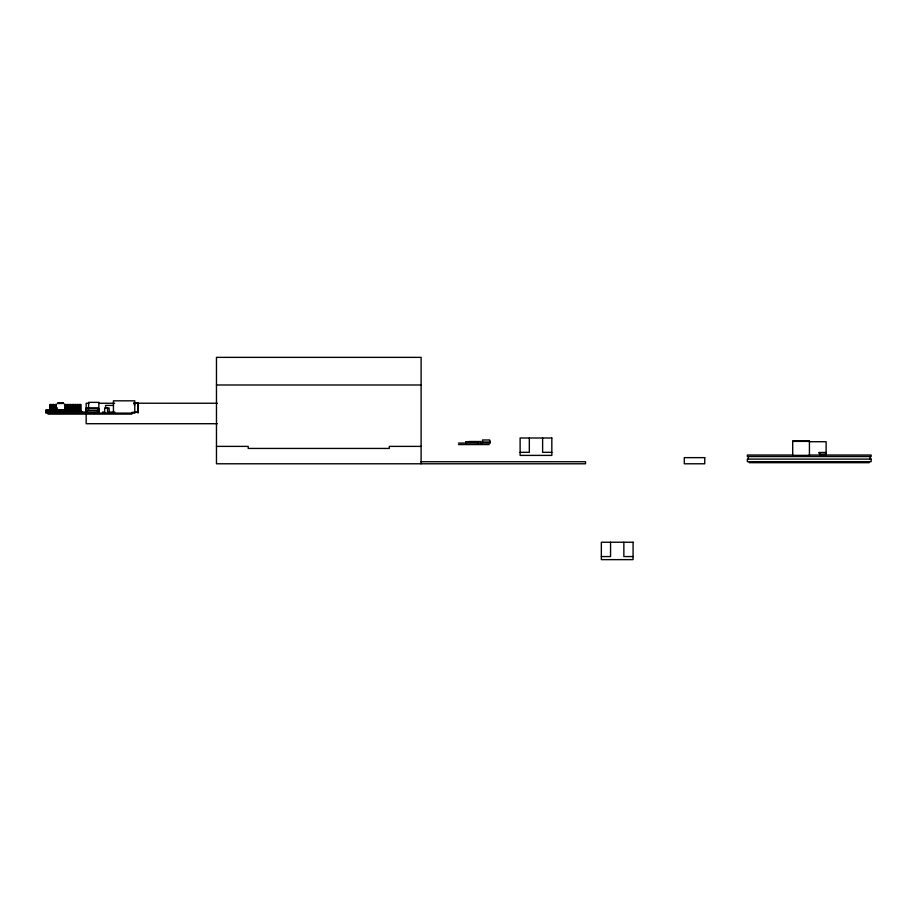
<?xml version="1.0" encoding="UTF-8"?>
<svg xmlns="http://www.w3.org/2000/svg" width="917" height="917" viewBox="0 0 917 917"><rect width="100%" height="100%" fill="white"/><g stroke="black" fill="none" stroke-linecap="round" stroke-linejoin="round"><path stroke-width="1.38" d="M51.226 410.644L51.237 404.5L50.171 404.5L50.171 410.644L50.171 404.5M53.679 410.644L53.69 404.5L52.624 404.5L52.624 410.644L53.69 410.644L53.69 404.5M56.143 408.18L56.143 404.5L55.077 404.5L55.077 410.644L55.077 404.5M65.967 404.5L65.955 410.644L65.967 404.5L64.901 404.5L64.901 410.644L64.901 404.5M68.408 410.644L68.42 404.5L67.354 404.5L67.354 410.644L67.354 404.5M70.884 404.5L70.873 410.644L70.884 404.5L69.818 404.5L69.818 410.644L69.818 404.5M73.337 404.5L73.326 410.644L73.337 404.5L72.271 404.5L72.271 410.644L72.271 404.5M75.79 404.5L75.779 410.644L75.79 404.5L74.724 404.5L74.724 410.644L74.724 404.5M78.243 404.5L78.232 410.644L78.243 404.5L77.177 404.5L77.177 410.644L77.177 404.5M80.707 404.5L80.696 410.644L80.707 404.5L79.63 404.5L79.63 410.644L79.63 404.5M97.924 410.208L98.44 408.374L86.267 408.374L86.771 410.976L97.924 410.976L97.924 410.208L86.771 410.208M825.105 455.027L826.125 454.007M216.469 384.991L421.109 384.991M57.863 402.735L63.319 402.735M133.848 402.918L137.951 402.918M89.018 403.251L86.164 403.251L86.164 423.711L217.34 423.711M99.002 403.251L114.682 403.251M133.848 403.228L217.34 403.251M57.255 403.503L63.915 403.503M137.951 403.732L137.951 411.561M134.18 403.893L134.765 403.893M134.18 404.913L134.765 404.913M113.548 405.417L105.57 405.417L105.57 407.985M56.166 407.985L57.484 407.985M57.255 409.727L63.915 409.727M45.85 410.289L53.587 410.289M57.725 410.449L63.456 410.449M56.476 410.644L54.011 410.644L54.011 413.097M62.448 410.644L63.514 410.644M81.395 410.644L63.835 410.644L63.835 413.097M45.85 411.435L53.587 411.435M57.324 411.573L63.846 411.573M53.587 411.928L45.85 411.928L53.587 412.031M71.664 412.077L65.416 412.077L65.416 413.097L65.508 411.767L71.537 411.767L71.537 413.097M76.822 412.077L73.75 412.077L73.727 413.097M78.575 412.077L87.104 412.077M104.653 412.077L102.601 412.077L102.67 413.097M109.238 412.077L114.831 412.077M134.191 412.077L138.364 412.077M65.737 412.283L66.551 412.283M67.95 412.283L68.775 412.283M70.976 412.283L70.311 412.077M57.828 412.512L63.353 412.512M85.682 412.409L86.714 412.409M131.693 412.375L137.951 412.375M54.39 412.684L55.009 413.097M56.132 412.581L55.226 413.097M62.574 412.581L63.491 413.097M65.737 412.581L66.551 412.581M70.151 412.581L70.976 412.581M73.75 412.581L72.305 413.097M79.401 412.684L78.782 413.097M79.962 412.581L82.266 413.097M102.67 412.684L103.289 412.581M468.713 441.513L480.989 441.513L480.989 443.049M793.721 441.386L808.393 441.386M809.046 441.719L826.125 441.719L826.125 455.027M482.525 442.017L489.689 442.017M458.477 443.049L489.689 443.049L489.689 439.977L482.525 439.977L482.525 443.049M458.477 444.573L489.174 444.573M216.469 446.384L248.186 446.384L248.186 448.436L389.267 448.436L389.267 446.384L421.109 446.384M520.111 452.322L529.327 452.322L529.327 437.994M551.828 452.322L542.623 452.322L542.623 437.994M826.125 452.471L818.961 452.471L819.993 455.027M792.884 455.027L747.344 455.027L747.344 456.563L871.15 456.563L871.15 455.027L809.046 455.027M420.697 461.732L585.527 461.732L585.527 463.784L216.469 463.784L216.469 357.366L421.109 357.366L421.109 463.784M601.346 556.562L610.562 556.562L610.562 542.234M633.074 556.562L623.858 556.562L623.858 542.234M86.267 411.045L87.791 412.581L96.904 412.581L98.44 411.045L98.44 408.374M52.624 404.5L52.636 410.644M870.13 456.563L870.13 459.119M869.098 461.675L869.098 462.695L749.384 462.695L749.384 461.675M748.364 456.563L748.364 459.119M490.205 441.203L490.205 443.049M478.021 443.049L478.021 442.017L465.744 442.017L465.744 443.049M477.768 442.945L477.768 441.914L465.996 441.914L465.996 442.945M138.364 403.228C137.55 398.735 137.779 417.533 138.364 411.871M131.865 413.097L131.865 414.117L48.062 414.117L48.062 413.097M113.433 413.097L113.433 400.821L134.765 400.821L134.765 413.097L45.85 413.097L45.85 410.128L53.587 410.128L53.587 413.097M109.134 413.097L109.134 407.985L104.653 407.985L104.653 413.097M107.53 407.985L107.53 413.097M98.841 413.097L98.841 402.357L88.605 402.357L88.605 409.062M97.362 413.097L97.362 412.169L97.042 413.097M87.516 412.237L87.516 413.097M86.714 413.097L86.714 412.237L85.682 412.237L85.682 413.097M84.926 413.097L84.307 413.097M82.564 411.974L82.461 413.097M79.802 412.077L79.962 413.097M79.309 410.644L79.401 413.097M78.942 410.644L78.942 413.097M78.575 410.644L78.575 413.097M76.856 410.644L76.822 413.097M76.615 412.077L76.615 413.097M73.658 410.644L73.486 413.097M71.939 410.644L71.767 413.097M71.572 410.644L71.629 413.097M71.205 410.644L71.239 413.097M70.976 411.767L70.976 413.097M70.277 412.994L70.151 411.767M68.775 411.767L68.775 413.097M68.42 404.5L68.42 410.644M67.95 411.767L67.892 412.994M66.551 411.767L66.551 413.097M65.737 411.767L65.749 413.097M64.58 410.644L64.58 413.097M64.213 410.644L64.213 413.097M57.484 409.257L57.484 413.097M56.143 404.5L56.132 413.097M54.756 410.644L54.756 413.097M54.39 410.644L54.39 413.097M51.237 404.5L51.237 410.644M98.692 411.16L97.007 412.845L87.688 412.845L86.003 411.16L86.003 408.122L98.692 408.122L98.692 411.16M825.827 453.881L824.979 454.717L820.119 454.717L819.271 452.769L825.827 452.769L825.827 453.881M551.828 437.994L520.111 437.994L520.111 455.394L551.828 455.394L551.828 437.994M809.424 440.722L792.701 440.722L792.701 455.348L809.424 455.348L809.424 440.722M704.749 457.64L684.288 457.64L684.288 463.784L704.749 463.784L704.749 457.64M871.15 459.119L747.344 459.119L747.344 461.675L871.15 461.675L871.15 459.119M633.074 542.234L601.346 542.234L601.346 559.634L633.074 559.634L633.074 542.234"/></g></svg>
